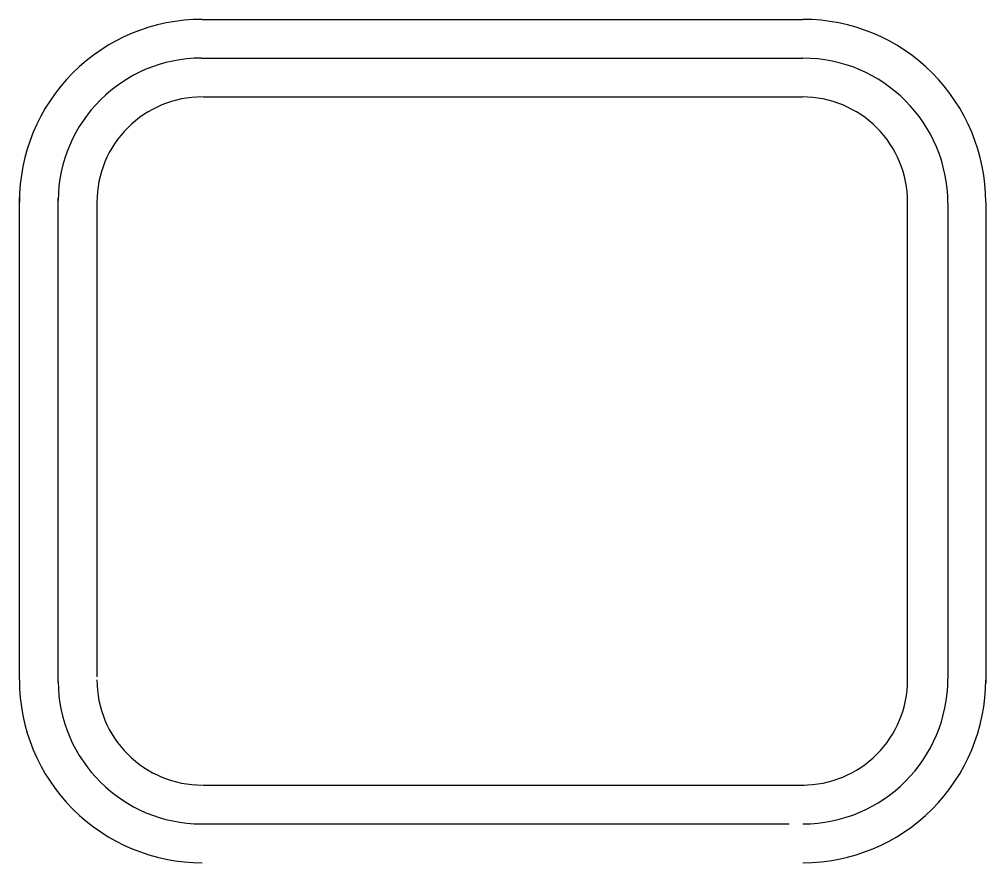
# Model space of a CAD drawing. Extents: x 1266371 to 2543862, y 307832 to 617203.
# Drawn here: x 1372246 to 1373991, y 308076 to 309598 of the extents above; entities that cross this region are included whole.
import ezdxf

# ---------------------------------------------------------------- set-up
doc = ezdxf.new("R2010")
doc.units = 0
doc.header["$LTSCALE"] = 1000
doc.header["$MEASUREMENT"] = 0
doc.layers.get('0').update_dxf_attribs({"linetype": 'CONTINUOUS'})

msp = doc.modelspace()

# ---------------------------------------------------------------- linework, layer by layer
for p, q in [((1372576.2, 309597.7), (1373660.9, 309597.7)), ((1372577.6, 309457.7), (1373660, 309457.7)), ((1372246.3, 308406), (1372246.4, 309276.4)), ((1372386.3, 309269.4), (1372386.4, 308411.1)), ((1373849.9, 308405.9), (1373849.9, 309267.9)), ((1373990.8, 309267.9), (1373990.8, 308400.2)), ((1372577.6, 308216), (1373663.1, 308216))]:
    msp.add_line(p, q)
at = {"color": 1}
for p, q in [((1372575.2, 309527.7), (1373660.8, 309527.7)), ((1372316.3, 308402), (1372316.4, 309275.3)), ((1373922.5, 309265.8), (1373922.5, 308408)), ((1372575.2, 308146), (1373636, 308146))]:
    msp.add_line(p, q, dxfattribs=at)
for centre, radius, start, end in [((1372576.2, 309267.8), 329.9, 90, 180.0081), ((1373660.9, 309267.8), 329.9, 359.9919, 90), ((1372576.2, 309267.8), 189.9, 90, 180.0081), ((1373660, 309267.8), 189.9, 359.9919, 90), ((1372576.2, 308405.9), 329.9, 179.9919, 270), ((1372576.2, 308405.9), 189.9, 179.9919, 270), ((1373660, 308405.9), 189.9, 270, 0.0081), ((1373660.9, 308405.9), 329.9, 270, 0.0081)]:
    msp.add_arc(centre, radius, start, end)
for centre, radius, start, end in [((1372575.2, 309268.8), 258.9, 90, 179.5441), ((1373660.6, 309265.8), 261.9, 359.9941, 89.9553), ((1373660.6, 308407.9), 261.9, 270.0447, 0.0059), ((1372575.2, 308404.9), 258.9, 180.4559, 270)]:
    msp.add_arc(centre, radius, start, end, dxfattribs=at)

doc.saveas('drawing.dxf')
